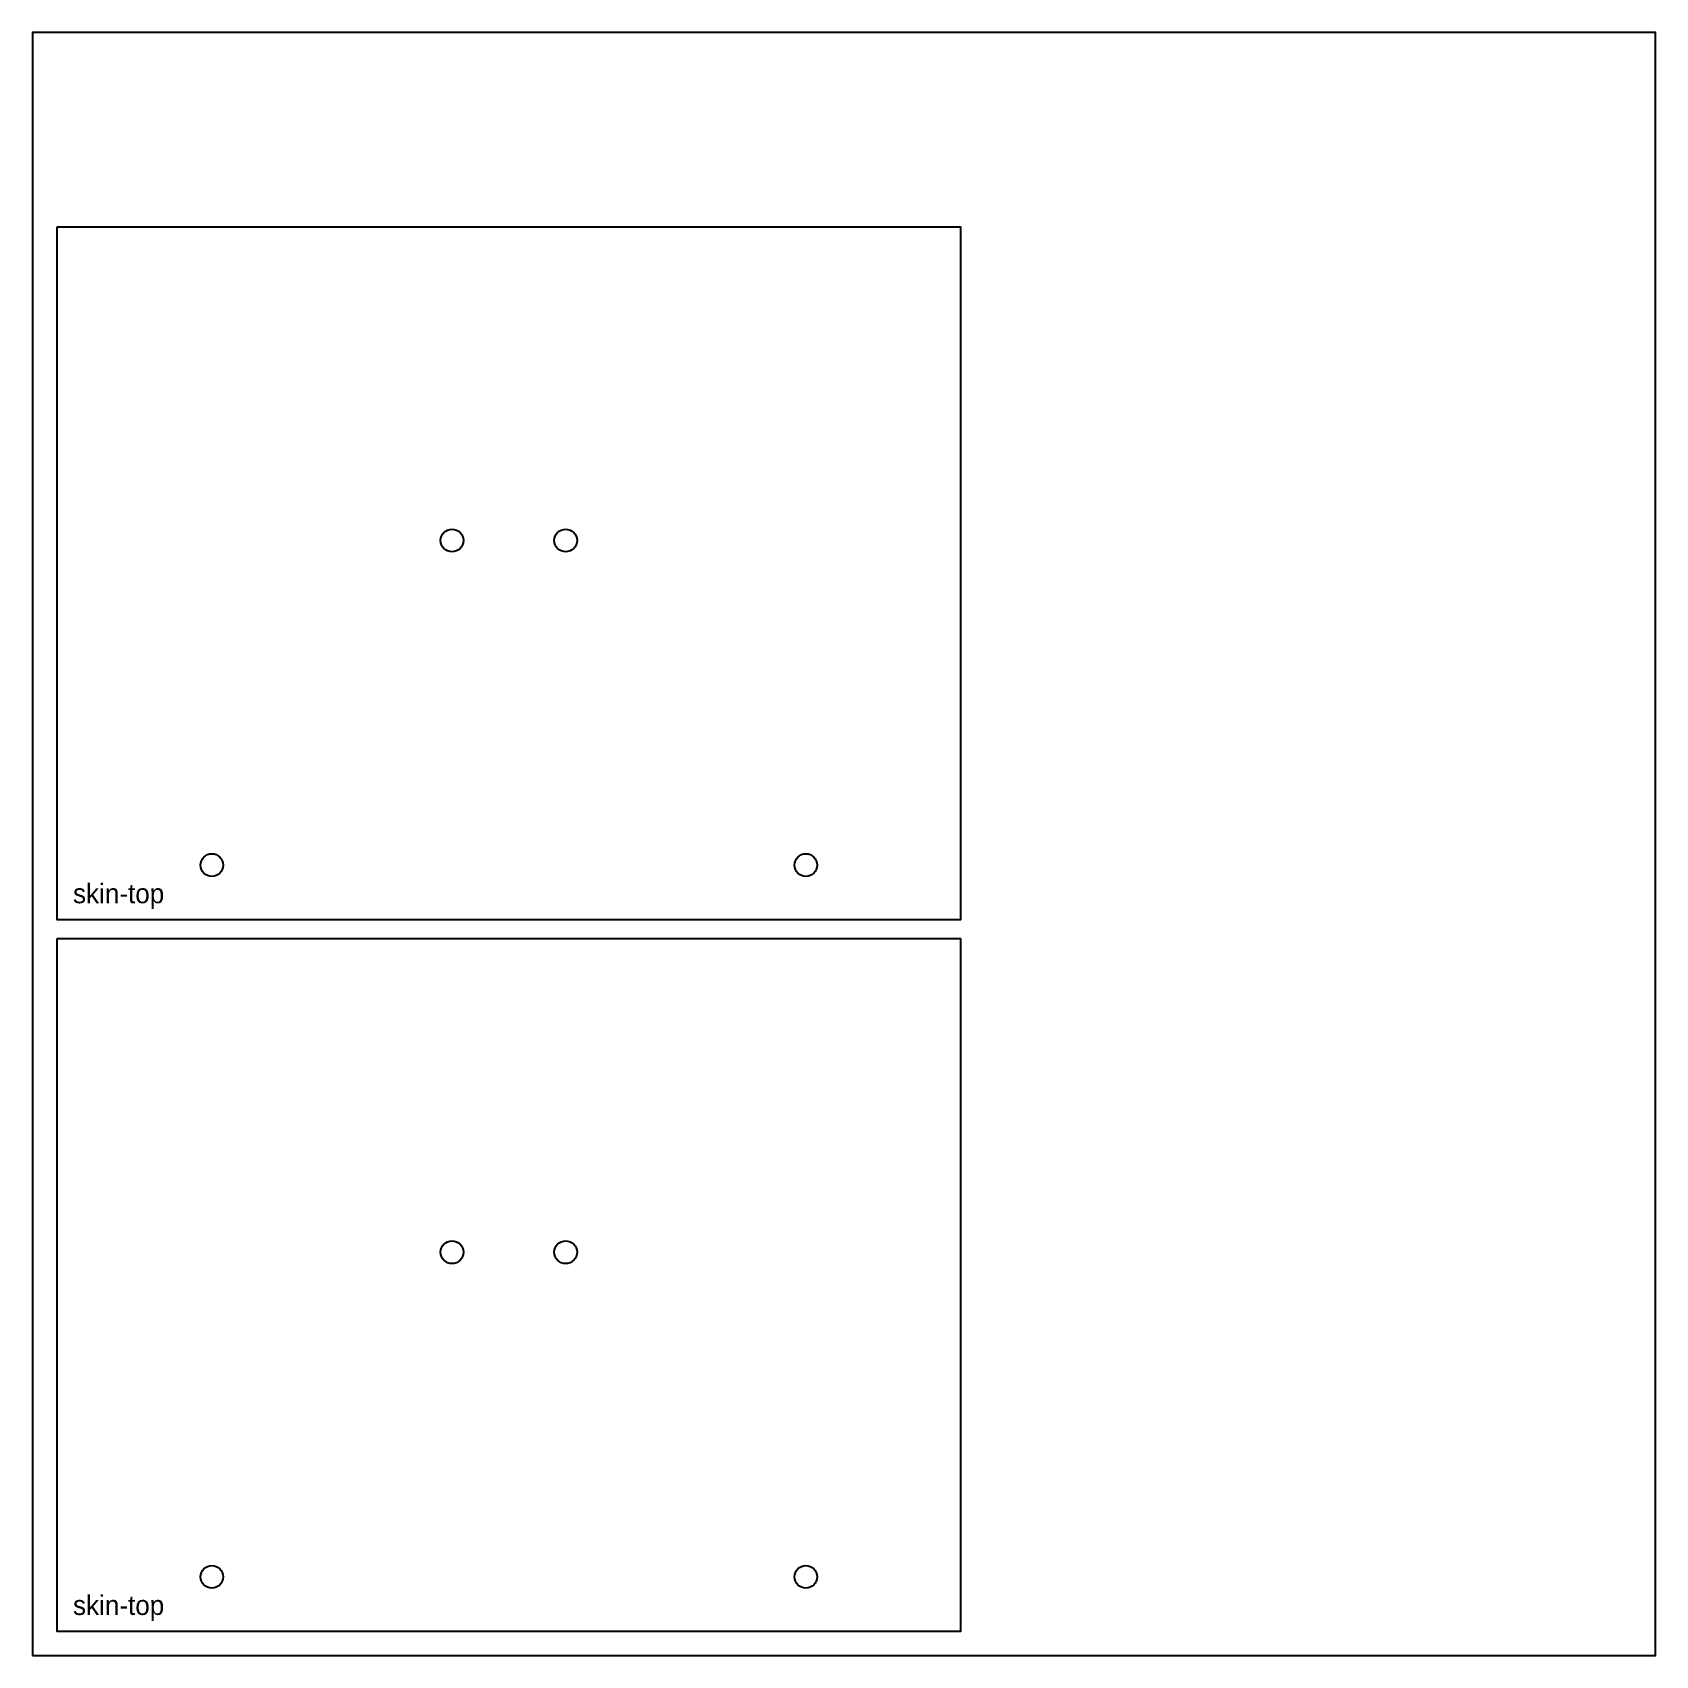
# Model space of a CAD drawing. Header units: millimetres. Extents: x 0 to 1000, y 0 to 1000.
import ezdxf

# ---------------------------------------------------------------- set-up
doc = ezdxf.new("R2010")
doc.units = ezdxf.units.MM
doc.layers.add('CUT_INSIDE', color=5, linetype='Continuous')
doc.layers.add('CUT_OUTSIDE', color=1, linetype='Continuous')

msp = doc.modelspace()

# ---------------------------------------------------------------- linework, layer by layer
at = {"layer": 'CUT_INSIDE'}
for centre in [(258.5, 687), (328.5, 687), (110.5, 487), (476.5, 487), (258.5, 248.5), (328.5, 248.5), (110.5, 48.5), (476.5, 48.5)]:
    msp.add_circle(centre, 7, dxfattribs=at)
at = {"layer": 'CUT_OUTSIDE'}
for points in [[(15, 880), (15, 453.5), (572, 453.5), (572, 880), (15, 880)], [(15, 441.5), (15, 15), (572, 15), (572, 441.5), (15, 441.5)]]:
    msp.add_lwpolyline(points, close=True, dxfattribs=at)
at = {"layer": 'SHEET_EDGE'}
msp.add_lwpolyline([(0, 0), (1000, 0), (1000, 1000), (0, 1000)], close=True, dxfattribs=at)

# ---------------------------------------------------------------- texts
at = {"layer": 'NOTES'}
for p in [(25, 463.5), (25, 25)]:
    msp.add_text('skin-top', height=12, dxfattribs=at).set_placement(p)

doc.saveas('drawing.dxf')
